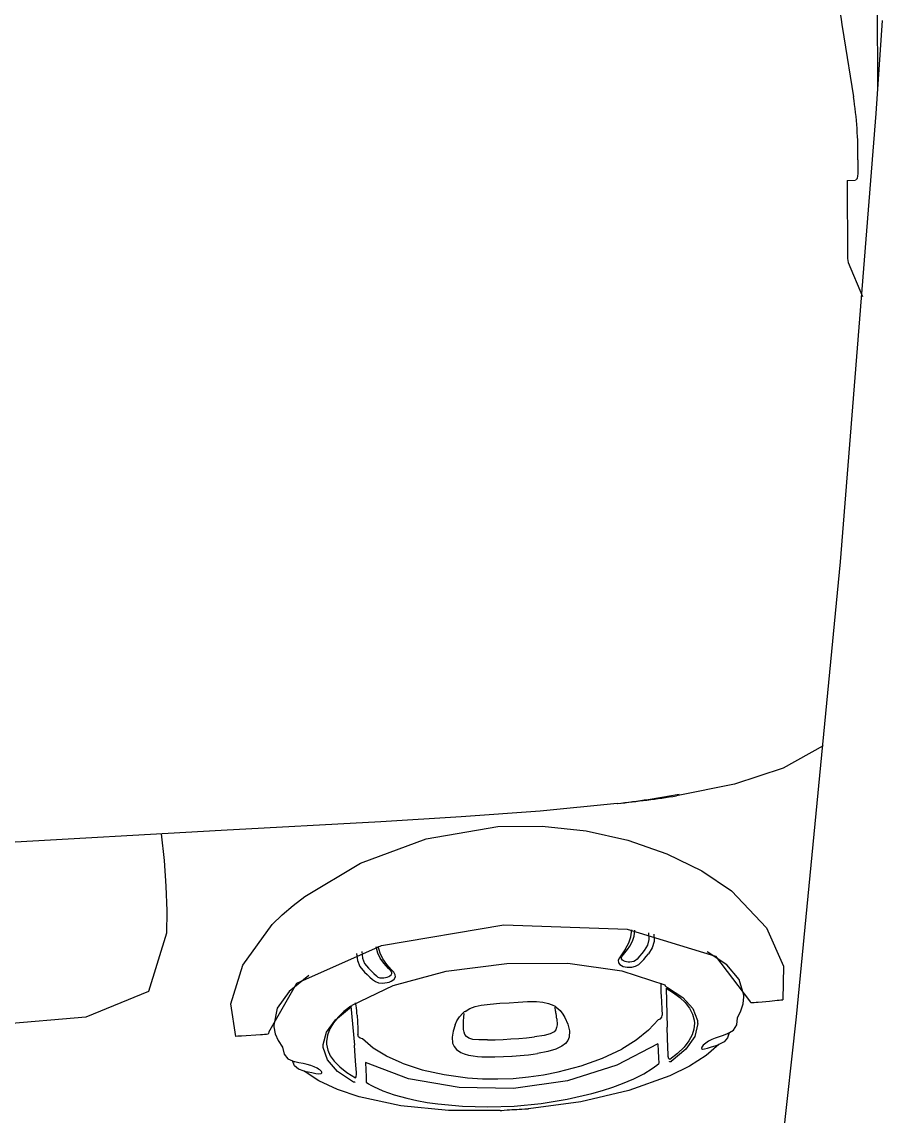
# Model space of a CAD drawing. Header units: millimetres. Extents: x 793 to 3159, y 750 to 2095.
# Drawn here: x 1317.9616 to 1318.1209, y 992.9063 to 993.1088 of the extents above; entities that cross this region are included whole.
import ezdxf

# ---------------------------------------------------------------- set-up
doc = ezdxf.new("R2010")
doc.units = ezdxf.units.MM
doc.linetypes.add('XR-CASETA$0$CONTINUA', pattern=[0])
doc.layers.add('XR-CASETA$0$A-AUTOS', color=8, linetype='Continuous')

# ---------------------------------------------------------------- blocks, each defined once
blk = doc.blocks.new('XR-CASETA$0$A$C75246685')
for p, q in [((-5.04942361257224, 0.81092079152765), (-5.034208472572232, 0.8109206415276446)), ((-5.046572052572287, 0.8118379615276865), (-5.029356782572335, 0.8105511515276759)), ((-5.029356782572335, 0.8105511515276759), (-4.94641702257229, 0.8035022815276704)), ((-5.043555392572329, 0.8047268715276629), (-5.032483312572253, 0.806446311527651)), ((-5.020798432572406, 0.80719921152766), (-5.018270362572252, 0.8071580115276616)), ((-5.018270362572252, 0.8071580115276616), (-5.017765292572335, 0.8071257815276737)), ((-5.017765292572335, 0.8071257815276737), (-5.017413122572293, 0.807067681527684)), ((-5.017413122572293, 0.807067681527684), (-5.017226352572265, 0.8069749115276466)), ((-5.017226042572361, 0.8069753315276386), (-5.017064302572293, 0.8067977215276584)), ((-5.017006932572372, 0.8051635015276872), (-5.017028592572274, 0.8067588415276816)), ((-5.001831152572435, 0.8053040715276722), (-4.995505462572396, 0.8079046715276659)), ((-5.043608802572293, 0.8047187415276937), (-5.043555392572329, 0.8047268715276629)), ((-5.017006622572239, 0.8051636915276674), (-5.002547392572409, 0.8051657115276782)), ((-5.002547702572314, 0.8051658315276597), (-5.001831452572446, 0.8053042615276524)), ((-4.94641702257229, 0.8035022815276704), (-4.862225132572461, 0.7948407415276791)), ((-4.91237436257245, 0.8001498415276557), (-4.908289892572497, 0.7927137815276808)), ((-4.862225132572461, 0.7948407415276791), (-4.776708772572533, 0.7848650415276949)), ((-4.908289892572497, 0.7927137815276808), (-4.905364472572387, 0.7837024715276755)), ((-4.878761992572549, 0.7894247815276856), (-4.871614782572464, 0.7925640515277053)), ((-4.871614782572464, 0.7925640515277053), (-4.865424592572367, 0.7923878115276751)), ((-4.865393772572474, 0.7920476215277006), (-4.865424592572367, 0.7923877015277015)), ((-4.865362952572354, 0.7917074615276932), (-4.865393772572474, 0.7920476215277006)), ((-4.865332432572472, 0.7913673015276858), (-4.865362952572354, 0.7917074615276932)), ((-4.865289702572566, 0.7908911215276646), (-4.865332432572472, 0.7913673015276858)), ((-4.865247592572471, 0.7904149715276674), (-4.865289702572566, 0.7908911215276646)), ((-4.865205472572484, 0.7899387815276953), (-4.865247592572471, 0.7904149715276674)), ((-4.865144442572387, 0.7892377515276792), (-4.865205472572484, 0.7899387815276953)), ((-4.885655002572434, 0.7830047615276783), (-4.878761992572549, 0.7894247815276856)), ((-4.865084322572442, 0.7885366515276644), (-4.865144442572387, 0.7892377515276792)), ((-4.865024512572403, 0.7878355815276735), (-4.865084322572442, 0.7885366515276644)), ((-4.864993682572389, 0.7874705915276934), (-4.865024512572403, 0.7878355815276735)), ((-4.873575532572544, 0.7799970315276994), (-4.865283602572503, 0.7862161315277092)), ((-4.865283602572503, 0.7862161315277092), (-4.865065402572441, 0.7863163415276802)), ((-4.865065402572441, 0.7863163415276802), (-4.864951572572521, 0.7864852215276699)), ((-4.864963172572402, 0.7871055615276817), (-4.864993682572389, 0.7874705915276934)), ((-4.86493265257252, 0.7867403415276897), (-4.864963172572402, 0.7871055615276817)), ((-4.864951572572521, 0.7864852215276699), (-4.86493265257252, 0.7867403415276897)), ((-4.869238982572483, 0.7843144215276823), (-4.871953522572425, 0.7820430015276827)), ((-4.866313872572504, 0.785182571527713), (-4.869238982572483, 0.7843144215276823)), ((-4.866279082572532, 0.7851840215276696), (-4.866313872572504, 0.785182571527713)), ((-4.866244602572464, 0.7851853215276777), (-4.866279082572532, 0.7851840215276696)), ((-4.866209812572492, 0.7851863915276738), (-4.866244602572464, 0.7851853215276777)), ((-4.866175022572518, 0.7851872715276897), (-4.866209812572492, 0.7851863915276738)), ((-4.866140532572558, 0.7851879515276609), (-4.866175022572518, 0.7851872715276897)), ((-4.866105742572358, 0.7851884115276846), (-4.866140532572558, 0.7851879515276609)), ((-4.866070952572384, 0.7851887215277032), (-4.866105742572358, 0.7851884115276846)), ((-4.866036162572413, 0.7851887915277019), (-4.866070952572384, 0.7851887215277032)), ((-4.864721162572437, 0.785046881527677), (-4.866036162572413, 0.7851887915277019)), ((-4.863420812572372, 0.7846313515276792), (-4.864721162572437, 0.785046881527677)), ((-4.862140292572462, 0.7839547015276765), (-4.863420812572372, 0.7846313515276792)), ((-4.860811552572499, 0.7838630715276907), (-4.862140292572462, 0.7839547015276765)), ((-4.859863682572381, 0.7832577515277137), (-4.860811552572499, 0.7838630715276907)), ((-4.905364472572387, 0.7837024715276755), (-4.903279212572329, 0.7729231715277081)), ((-4.889395232572383, 0.7775121315276863), (-4.885655002572434, 0.7830047615276783)), ((-4.871953522572425, 0.7820430015276827), (-4.874395542572415, 0.7784595515276749)), ((-4.859176732572563, 0.7820488815276861), (-4.859863682572381, 0.7832577515277137)), ((-4.85934610257243, 0.7824461015277109), (-4.858413792572378, 0.7821297915276944)), ((-4.859176732572563, 0.7820488815276861), (-4.858899322572483, 0.7813229015277159)), ((-4.858413792572378, 0.7821297915276944), (-4.857733862572445, 0.7815021515276896)), ((-4.878672882572459, 0.7636621515277114), (-4.873575532572544, 0.7799970315276994)), ((-4.858899322572483, 0.7813229015277159), (-4.858629552572551, 0.7805904015276895)), ((-4.858629552572551, 0.7805904015276895), (-4.858368322572574, 0.7798523715277099)), ((-4.858368322572574, 0.7798523715277099), (-4.858124792572539, 0.7792144415276709)), ((-4.857733862572445, 0.7815021515276896), (-4.857245882572557, 0.7805207115277142)), ((-4.857005102572543, 0.7798227715277051), (-4.857245882572557, 0.7805208215276878)), ((-4.857245882572557, 0.7805207115277142), (-4.855184422572506, 0.7781200415276714)), ((-4.85677377257241, 0.7791211315277167), (-4.857005102572543, 0.7798227715277051)), ((-4.858124792572539, 0.7792144415276709), (-4.857824802572508, 0.7786182815276846)), ((-4.857824802572508, 0.7786182815276846), (-4.857495212572416, 0.7781027215276879)), ((-4.857495212572416, 0.7781027215276879), (-4.857286772572365, 0.7778365315276972)), ((-4.857286772572365, 0.7778365315276972), (-4.857089942572542, 0.7776195215276687)), ((-4.856550992572579, 0.778416031527712), (-4.85677377257241, 0.7791211315277167)), ((-4.856403292572508, 0.7778561815277101), (-4.856550992572579, 0.778416031527712)), ((-4.856384982572421, 0.7774736415276778), (-4.856403292572508, 0.7778561815277101)), ((-4.855184422572506, 0.7781200415276714), (-4.853247472572433, 0.7750580615276875)), ((-4.892589512572499, 0.7710692615276856), (-4.889395232572383, 0.7775121315276863)), ((-4.865943392572376, 0.7738889715276684), (-4.863880102572351, 0.7757262415276786)), ((-4.863944792572396, 0.7751199715276869), (-4.862847382572566, 0.7756757015277174)), ((-4.863880102572351, 0.7757262415276786), (-4.861697782572377, 0.7765542615277071)), ((-4.862847382572566, 0.7756757015277174), (-4.861731352572519, 0.7759669115277177)), ((-4.861731352572519, 0.7759671015276979), (-4.861190892572381, 0.7760114315276782)), ((-4.861697782572377, 0.7765544515276872), (-4.861681302572492, 0.7765565515277048)), ((-4.861681302572492, 0.7765565515277048), (-4.861665132572512, 0.776558691527697)), ((-4.861665132572512, 0.776558691527697), (-4.861648652572399, 0.7765607915277144)), ((-4.861648652572399, 0.7765607915277144), (-4.861632172572511, 0.7765629215276988)), ((-4.861632172572511, 0.7765629215276988), (-4.861616002572532, 0.7765649815276845)), ((-4.861616002572532, 0.7765649815276845), (-4.861599522572419, 0.776567081527702)), ((-4.861599522572419, 0.776567081527702), (-4.861583042572533, 0.7765691815277194)), ((-4.861583042572533, 0.7765691815277194), (-4.861566862572432, 0.7765712415277051)), ((-4.861563202572484, 0.7765740215276935), (-4.861527802572368, 0.7765779915277164)), ((-4.861527802572368, 0.7765779915277164), (-4.86149240257248, 0.7765816515277209)), ((-4.86149240257248, 0.7765816515277209), (-4.861457002572365, 0.7765850115277148)), ((-4.861457002572365, 0.7765850115277148), (-4.861421302572466, 0.7765881415276965)), ((-4.861421302572466, 0.7765881415276965), (-4.861385892572457, 0.7765909615277167)), ((-4.861385892572457, 0.7765909615277167), (-4.861350492572568, 0.7765935515276681)), ((-4.861350492572568, 0.7765935515276681), (-4.861314792572443, 0.7765958415276657)), ((-4.861314792572443, 0.7765958415276657), (-4.861279392572555, 0.7765978315277096)), ((-4.861279392572555, 0.7765978315277096), (-4.861262912572442, 0.7765985915276872)), ((-4.861262912572442, 0.7765985915276872), (-4.861246432572557, 0.7765993115276899)), ((-4.861246432572557, 0.7765993115276899), (-4.861229952572444, 0.776600001527669)), ((-4.861229952572444, 0.776600001527669), (-4.861213472572558, 0.7766006915277047)), ((-4.861213472572558, 0.7766006915277047), (-4.861196992572445, 0.776601301527677)), ((-4.861196992572445, 0.776601301527677), (-4.861180512572559, 0.7766019115277061)), ((-4.861190892572381, 0.7760111315276675), (-4.860107212572415, 0.7759092015276963)), ((-4.861180512572559, 0.7766019115277061), (-4.861164032572447, 0.7766024415276718)), ((-4.861164032572447, 0.7766024415276718), (-4.861147252572549, 0.7766029815277024)), ((-4.861147252572549, 0.7766029815277024), (-4.858754062572528, 0.7760787615277139)), ((-4.860107212572415, 0.7759092015276963), (-4.85901926257236, 0.7755619815277158)), ((-4.858754062572528, 0.7760787615277139), (-4.856384982572421, 0.7744150615277193)), ((-4.857089942572542, 0.7776195215276687), (-4.856908052572521, 0.7774549115277125)), ((-4.856908052572521, 0.7774549115277125), (-4.856744782572491, 0.7773459615276864)), ((-4.856744782572491, 0.7773459615276864), (-4.856603182572483, 0.7772948915277027)), ((-4.856603182572483, 0.7772948915277027), (-4.856486302572534, 0.7773035515276945)), ((-4.856485992572402, 0.7773035515276945), (-4.856384982572421, 0.7774736415276778)), ((-4.867797642572554, 0.7710748315276704), (-4.865943392572376, 0.7738889715276684)), ((-4.865953162572509, 0.7733440815277107), (-4.865013522572439, 0.7743058015276745)), ((-4.865013522572439, 0.7743058015276745), (-4.863944792572396, 0.7751199715276869)), ((-4.85901926257236, 0.7755619815277158), (-4.85793375257242, 0.7749740615276722)), ((-4.85793375257242, 0.7749740615276722), (-4.856754852572407, 0.774057201527711)), ((-4.856754852572407, 0.774057201527711), (-4.855597632572539, 0.7728620215276863)), ((-4.856384982572421, 0.7744150615277193), (-4.854111112572468, 0.7716582115276936)), ((-4.853247472572433, 0.7750580615276875), (-4.851460052572406, 0.7713929015277188)), ((-4.867702422572506, 0.7708100515277181), (-4.86685190257242, 0.772177321527721)), ((-4.86685190257242, 0.772177321527721), (-4.865953162572509, 0.7733440815277107)), ((-4.855597632572539, 0.7728620215276863), (-4.8544724425725, 0.7713946615276939)), ((-4.854106842572377, 0.7716606515276965), (-4.854101042572551, 0.7716508115276782)), ((-4.854101042572551, 0.7716508115276782), (-4.854095252572391, 0.7716409715277166)), ((-4.854095252572391, 0.7716409715277166), (-4.854089452572566, 0.7716311315276984)), ((-4.854089452572566, 0.7716311315276984), (-4.854083652572512, 0.7716212915276799)), ((-4.854083652572512, 0.7716212915276799), (-4.854077852572459, 0.7716114115276868)), ((-4.854077852572459, 0.7716114115276868), (-4.854072052572405, 0.7716015315276934)), ((-4.854072052572405, 0.7716015315276934), (-4.854065952572569, 0.7715916515277002)), ((-4.854065952572569, 0.7715916515277002), (-4.854060152572514, 0.7715817315276752)), ((-4.854060152572514, 0.7715817315276752), (-4.854046722572433, 0.7715531215277168)), ((-4.895128572572388, 0.763868331527732), (-4.892589512572499, 0.7710692615276856)), ((-4.870987952572363, 0.7626360315277055), (-4.868294462572407, 0.77054066152769)), ((-4.868644202572455, 0.7698131215276759), (-4.868023162572511, 0.7698131215276759)), ((-4.868294462572407, 0.77054066152769), (-4.868155302572517, 0.7706290815276873)), ((-4.868155302572517, 0.7706290815276873), (-4.868028962572566, 0.7707380715276884)), ((-4.868028962572566, 0.7707380715276884), (-4.867923982572506, 0.7708578515277225)), ((-4.868023162572511, 0.7698131215276759), (-4.867316992572455, 0.7698126615277091)), ((-4.867923982572506, 0.7708578515277225), (-4.867913302572447, 0.7708724215276846)), ((-4.867913302572447, 0.7708724215276846), (-4.86790323257253, 0.770886651527718)), ((-4.86790323257253, 0.770886651527718), (-4.867893772572528, 0.770900581527684)), ((-4.867893772572528, 0.770900581527684), (-4.867884612572539, 0.7709141615277133)), ((-4.867884612572539, 0.7709141615277133), (-4.867876072572357, 0.7709274315277242)), ((-4.867876072572357, 0.7709274315277242), (-4.867868132572425, 0.7709404015277244)), ((-4.867868132572425, 0.7709404015277244), (-4.867860502572398, 0.7709530715277141)), ((-4.867860502572398, 0.7709530715277141), (-4.867853492572407, 0.770965461527709)), ((-4.867853492572407, 0.770965461527709), (-4.867846162572391, 0.7709795415276802)), ((-4.867846162572391, 0.7709795415276802), (-4.867838842572496, 0.7709936215277083)), ((-4.867838842572496, 0.7709936215277083), (-4.867831512572478, 0.7710076915276716)), ((-4.867831512572478, 0.7710076915276716), (-4.867823882572452, 0.7710217315277248)), ((-4.867823882572452, 0.7710217315277248), (-4.867816562572557, 0.7710357315276894)), ((-4.867816562572557, 0.7710357315276894), (-4.86780923257254, 0.771049771527686)), ((-4.86780923257254, 0.771049771527686), (-4.867801912572418, 0.7710637715277074)), ((-4.867801912572418, 0.7710637715277074), (-4.867794592572522, 0.771077771527672)), ((-4.867702122572496, 0.7708111615276892), (-4.860488682572508, 0.7709246815277027)), ((-4.867316992572455, 0.7698126615277091), (-4.866769502572537, 0.7698272715277028)), ((-4.866769502572537, 0.7698272715277028), (-4.866359342572536, 0.7698469915277144)), ((-4.866359342572536, 0.7698469915277144), (-4.865098052572534, 0.7699168815276778)), ((-4.865098052572534, 0.7699168815276778), (-4.863891082572422, 0.7699821115276962)), ((-4.863891082572422, 0.7699821115276962), (-4.862738132572417, 0.7700426115277141)), ((-4.862327972572416, 0.7699717015276804), (-4.862738132572417, 0.7700426115277141)), ((-4.862060942572384, 0.7697472815276853), (-4.862327972572416, 0.7699717015276804)), ((-4.861886992572521, 0.7693260615277211), (-4.862060942572384, 0.7697472815276853)), ((-4.858462922572357, 0.7710092615277233), (-4.860488982572519, 0.7709239615276999)), ((-4.856755772572455, 0.7710670115277197), (-4.858462922572357, 0.7710092615277233)), ((-4.855382172572376, 0.7710951615277111), (-4.856755772572455, 0.7710670115277197)), ((-4.855073032572476, 0.7711245815276869), (-4.855382172572376, 0.7710951615277111)), ((-4.854621372572524, 0.7712199415276757), (-4.855073032572476, 0.7711245815276869)), ((-4.8544724425725, 0.7713946615276939), (-4.854621372572524, 0.7712199415276757)), ((-4.854086092572401, 0.7713579215277094), (-4.854115392572452, 0.7713245415277186)), ((-4.854063512572452, 0.7713916015277107), (-4.854086092572401, 0.7713579215277094)), ((-4.854047642572482, 0.77142529152772), (-4.854063512572452, 0.7713916015277107)), ((-4.854038482572491, 0.7714585915277042), (-4.854047642572482, 0.77142529152772)), ((-4.854046722572433, 0.7715531215277168), (-4.854038182572481, 0.7715228715277079)), ((-4.854035432572459, 0.7714912415276843), (-4.854038482572491, 0.7714585915277042)), ((-4.854038182572481, 0.7715228715277079), (-4.854035432572459, 0.7714912415276843)), ((-4.851460052572406, 0.7713929015277188), (-4.848783972572505, 0.7637810215277057)), ((-4.877976472572414, 0.7675929715277049), (-4.876723112572449, 0.767643511527723)), ((-4.877728972572526, 0.7686015015276837), (-4.876368502572519, 0.7686160315277278)), ((-4.876723112572449, 0.767643511527723), (-4.875673922572445, 0.7673719015276959)), ((-4.876368502572519, 0.7686160315277278), (-4.875200902572373, 0.7682859415276937)), ((-4.875200902572373, 0.7682859415276937), (-4.874096772572443, 0.7675737415276842)), ((-4.873563632572427, 0.7671309715276778), (-4.874096772572443, 0.7675740515277027)), ((-4.861885772572463, 0.7693256415276722), (-4.859917392572356, 0.7675206415276818)), ((-4.857433562572509, 0.7691781615277195), (-4.856072172572453, 0.7692464115276892)), ((-4.857433562572509, 0.7691781615277195), (-4.853486422572472, 0.7616186915277297)), ((-4.856072172572453, 0.7692464115276892), (-4.854849032572361, 0.7693165615276883)), ((-4.854849032572361, 0.7693165615276883), (-4.853771762572363, 0.7693884315276877)), ((-4.853462012572549, 0.7689946415277121), (-4.853773282572433, 0.7693880115276955)), ((-4.853153782572576, 0.768578911527726), (-4.853462012572549, 0.7689946415277121)), ((-4.85284891257254, 0.7681411015276752), (-4.853153782572576, 0.768578911527726)), ((-4.85189859257241, 0.7665649415277187), (-4.85284891257254, 0.7681410615277003)), ((-4.875673922572445, 0.7673719015276959), (-4.87469095257245, 0.7667543415277294)), ((-4.87469095257245, 0.7667543415277294), (-4.874159032572492, 0.7663238915277191)), ((-4.874159032572492, 0.7663238915277191), (-4.873634122572525, 0.7658907315277191)), ((-4.873634122572525, 0.7658907315277191), (-4.873115942572553, 0.7654549015277042)), ((-4.873037812572534, 0.7666842315277052), (-4.873563632572427, 0.7671309715276778)), ((-4.872519322572429, 0.7662340215277084), (-4.873037812572534, 0.7666842315277052)), ((-4.872099702572426, 0.7657768715277199), (-4.872519322572429, 0.7662340215277084)), ((-4.871792082572369, 0.765169641527706), (-4.872099702572426, 0.7657768715277199)), ((-4.859917392572356, 0.7675206415276818), (-4.85810373257243, 0.7652257215276848)), ((-4.85097086257258, 0.7646989515277199), (-4.85189859257241, 0.7665649415277187)), ((-4.896897372572425, 0.7561471615277072), (-4.895128572572388, 0.763868331527732)), ((-4.879576202572366, 0.7408177615277225), (-4.878672882572459, 0.7636621515277114)), ((-4.877245572572406, 0.7643156115276782), (-4.878537992572432, 0.7644941015277312)), ((-4.877341092572464, 0.7649451915276871), (-4.878440032572484, 0.7650647815276841)), ((-4.876411832572444, 0.7646546215276829), (-4.877341092572464, 0.7649451915276871)), ((-4.876109412572418, 0.7639377615277283), (-4.877245572572406, 0.7643156115276782)), ((-4.875530492572465, 0.7641491715276914), (-4.876411832572444, 0.7646546215276829)), ((-4.875003752572523, 0.7633211515277197), (-4.876109412572418, 0.7639377615277283)), ((-4.87491251257245, 0.7636776415277211), (-4.875530492572465, 0.7641491715276914)), ((-4.874311312572559, 0.7631833315276993), (-4.87491251257245, 0.7636776415277211)), ((-4.873115942572553, 0.7654549015277042), (-4.872860502572506, 0.7651828015276863)), ((-4.872860502572506, 0.7651828015276863), (-4.872685032572347, 0.7648484815277073)), ((-4.872630402572552, 0.7634950715277286), (-4.872707612572526, 0.7632186515276942)), ((-4.872685032572347, 0.7648484815277073), (-4.872595612572353, 0.7644690015277149)), ((-4.872584632572512, 0.7637973015277169), (-4.872630402572552, 0.7634950715277286)), ((-4.872595612572353, 0.7644690015277149), (-4.872572722572499, 0.7641224715277133)), ((-4.872572722572499, 0.7641224715277133), (-4.872584632572512, 0.7637973015277169)), ((-4.871640722572351, 0.7645015415277215), (-4.871792082572369, 0.765169641527706)), ((-4.87168893257251, 0.7632324215277038), (-4.871630652572433, 0.7636210715276947)), ((-4.871613862572417, 0.7640436215276907), (-4.871640722572351, 0.7645015415277215)), ((-4.871630652572433, 0.7636210715276947), (-4.871613862572417, 0.7640436215276907)), ((-4.85810373257243, 0.7652257215276848), (-4.856468902572373, 0.7625080115277286)), ((-4.850085542572401, 0.762593311527695), (-4.85097086257258, 0.7646989515277199)), ((-4.848783972572505, 0.7637810215277057), (-4.846767672572581, 0.7549182215277312)), ((-4.901935212572539, 0.7619096015277194), (-4.900594882572363, 0.7477048115277114)), ((-4.875003752572523, 0.7633211515277197), (-4.874452302572422, 0.7629518515277312)), ((-4.874452302572422, 0.7629518515277312), (-4.873907872572431, 0.7625809515277241)), ((-4.873694242572468, 0.7627104615276892), (-4.874311312572559, 0.7631833315276993)), ((-4.873907872572431, 0.7625809515277241), (-4.87337045257243, 0.7622087915276837)), ((-4.873409822572398, 0.7625730515277099), (-4.873694242572468, 0.7627104615276892)), ((-4.873161102572453, 0.7625849615277219), (-4.873409822572398, 0.7625730515277099)), ((-4.87337045257243, 0.7622087915276837), (-4.87290475257248, 0.7619706715276778)), ((-4.872956332572471, 0.7627434615277195), (-4.873161102572453, 0.7625849615277219)), ((-4.872816252572534, 0.7629678415276829), (-4.872956332572471, 0.7627434615277195)), ((-4.87290475257248, 0.7619706715276778), (-4.872465002572539, 0.7619866215277113)), ((-4.872707612572526, 0.7632186515276942), (-4.872816252572534, 0.7629678415276829)), ((-4.872465002572539, 0.7619866215277113), (-4.872114042572433, 0.7622588015276791)), ((-4.872411592572347, 0.7526111215277353), (-4.870987952572363, 0.7626360315277055)), ((-4.872114042572433, 0.7622588015276791), (-4.871928192572454, 0.7625505915276847)), ((-4.871928192572454, 0.7625505915276847), (-4.871787512572495, 0.7628757515277301)), ((-4.871787512572495, 0.7628757515277301), (-4.87168893257251, 0.7632324215277038)), ((-4.854816382572494, 0.7589312015277017), (-4.856469822572421, 0.7625078215276915)), ((-4.853486422572472, 0.7616186915277297), (-4.850689182572409, 0.7524459915277077)), ((-4.849434602572387, 0.7608083015277032), (-4.850085542572401, 0.762593311527695)), ((-4.848827302572432, 0.7589221615276927), (-4.849434602572387, 0.7608083015277032)), ((-4.853422642572581, 0.7549781415276869), (-4.854816382572494, 0.7589312015277017)), ((-4.848269442572586, 0.7569509115276958), (-4.848827302572432, 0.7589221615276927)), ((-4.89781686257254, 0.7480591215277457), (-4.896897372572425, 0.7561471615277072)), ((-4.847238252572537, 0.7523785415276905), (-4.848269442572586, 0.7569509115276958)), ((-4.852323392572429, 0.7507439415277021), (-4.853422642572581, 0.7549781415276869)), ((-4.846767672572581, 0.7549182215277312), (-4.845524382572534, 0.7451671615277462)), ((-4.872457982572427, 0.7413292315277147), (-4.872411592572347, 0.7526111215277353)), ((-4.863686922572355, 0.7511409815276977), (-4.863028352572541, 0.7516547015277127)), ((-4.863028352572541, 0.7516547015277127), (-4.862353002572376, 0.7520479215276908)), ((-4.862353002572376, 0.7520479615277225), (-4.861162202572472, 0.7525727515277083)), ((-4.861162202572472, 0.7525727515277083), (-4.859937842572549, 0.7528741915276953)), ((-4.859937842572549, 0.7528741915276953), (-4.858763822572541, 0.7528157815276871)), ((-4.858763822572541, 0.7528157815276871), (-4.858149512572367, 0.7525650015276995)), ((-4.858149512572367, 0.7525650015276995), (-4.857577002572384, 0.7521162115276923)), ((-4.857577002572384, 0.7521162115276923), (-4.857052402572548, 0.75143242152771)), ((-4.857052402572548, 0.75143242152771), (-4.85653390257255, 0.7503490515277065)), ((-4.850689182572409, 0.7524459915277077), (-4.849290862572502, 0.7424568615276997)), ((-4.846499112572587, 0.7475640515277462), (-4.847238252572537, 0.7523785415276905)), ((-4.865005282572496, 0.7490121515276942), (-4.864592992572511, 0.7499849315277345)), ((-4.864498992572521, 0.7501481715277408), (-4.864593292572522, 0.7499864615276977)), ((-4.864401032572573, 0.7503020915277432), (-4.864498992572521, 0.7501481715277408)), ((-4.864300022572365, 0.7504482315277129), (-4.864401032572573, 0.7503020915277432)), ((-4.864299412572449, 0.7504468215277313), (-4.863686922572355, 0.7511409815276977)), ((-4.864034522572523, 0.7502349515277446), (-4.864227692572398, 0.7501967315277227)), ((-4.863841342572528, 0.7502726415277438), (-4.864034522572523, 0.7502349515277446)), ((-4.863647862572519, 0.7503094515277269), (-4.863841342572528, 0.7502726415277438)), ((-4.863447362572401, 0.750346531527697), (-4.863647862572519, 0.7503094515277269)), ((-4.863246552572376, 0.750382041527729), (-4.863447362572401, 0.750346531527697)), ((-4.863045752572474, 0.7504156515277316), (-4.863246552572376, 0.750382041527729)), ((-4.862746982572502, 0.7504616615277371), (-4.863045752572474, 0.7504156515277316)), ((-4.862448522572435, 0.7505016715277009), (-4.862746982572502, 0.7504616615277371)), ((-4.862150362572378, 0.7505345915277247), (-4.862448522572435, 0.7505016715277009)), ((-4.862150362572378, 0.7505345615277009), (-4.861795142572532, 0.7505625215277121)), ((-4.861795142572532, 0.7505625215277121), (-4.861423432572451, 0.7505754515277375)), ((-4.861423432572451, 0.7505754515277375), (-4.861048072572543, 0.7505650715276886)), ((-4.861048072572543, 0.7505650715276886), (-4.860569852572438, 0.7504949215276895)), ((-4.860569852572438, 0.7504949215276895), (-4.860129492572355, 0.7503251715276918)), ((-4.860129492572355, 0.7503251715276918), (-4.859743442572494, 0.7500058015276921)), ((-4.859743442572494, 0.7500058015276921), (-4.859354342572373, 0.7493129015277021)), ((-4.859354342572373, 0.7493129015277021), (-4.859055882572534, 0.7481557515277188)), ((-4.85653390257255, 0.7503490515277065), (-4.856090182572528, 0.7488650215277346)), ((-4.851800932572472, 0.7479986615277028), (-4.852323392572429, 0.7507439415277021)), ((-4.900594882572363, 0.7477048115277114), (-4.899605502572398, 0.7330764815277178)), ((-4.897794892572505, 0.7397971715277265), (-4.89781686257254, 0.7480591215277457)), ((-4.865359282572512, 0.7467853215277103), (-4.865247892572484, 0.747945441527719)), ((-4.865247892572484, 0.747945441527719), (-4.865005282572496, 0.7490121515276942)), ((-4.859055882572534, 0.7481557515277188), (-4.858813872572568, 0.7463643715277329)), ((-4.856090182572528, 0.7488650215277346), (-4.855730072572555, 0.7469128815277202)), ((-4.851414892572506, 0.745204091527711), (-4.851800932572472, 0.7479986615277028)), ((-4.84605722257254, 0.7425601215277027), (-4.846499112572587, 0.7475640515277462)), ((-4.865365392572471, 0.7451327515277342), (-4.865359282572512, 0.7467853215277103)), ((-4.858672882572476, 0.7449210815277354), (-4.858813872572568, 0.7463644415277316)), ((-4.855622042572463, 0.7460949015276981), (-4.855730072572555, 0.7469128815277202)), ((-4.85552896257252, 0.745273821527718), (-4.855622042572463, 0.7460949015276981)), ((-4.855449012572421, 0.7444506915277032), (-4.85552896257252, 0.745273821527718)), ((-4.865280852572481, 0.7434086615276954), (-4.865365392572471, 0.7451327515277342)), ((-4.865174962572496, 0.7417192915277441), (-4.865280852572481, 0.7434086615276954)), ((-4.858565462572528, 0.7434721415277467), (-4.858672882572476, 0.7449210815277354)), ((-4.858470252572373, 0.7420220215277312), (-4.858565462572528, 0.7434721415277467)), ((-4.855386752572372, 0.7437007515277116), (-4.855449012572421, 0.7444506915277032)), ((-4.855332732572492, 0.7429501415277003), (-4.855386752572372, 0.7437007515277116)), ((-4.851173492572456, 0.7423834315277134), (-4.851414892572506, 0.745204091527711)), ((-4.845524382572534, 0.7451671215277145), (-4.845512482572416, 0.7451513315276941)), ((-4.845512482572416, 0.7451513315276941), (-4.8455024125725, 0.7451352015277452)), ((-4.8455024125725, 0.7451352015277452), (-4.845493872572546, 0.7451186415277391)), ((-4.845493872572546, 0.7451186415277391), (-4.845487462572577, 0.7451017415277477)), ((-4.845487462572577, 0.7451017415277477), (-4.845482882572582, 0.745084461527739)), ((-4.845482882572582, 0.745084461527739), (-4.84547983257255, 0.7450668015277131)), ((-4.84547983257255, 0.7450668015277131), (-4.845478302572587, 0.7450487915276938)), ((-4.845478302572587, 0.7450487915276938), (-4.845478612572492, 0.7450304415277458)), ((-4.845478612572492, 0.7450304415277458), (-4.845476472572387, 0.7448962815277298)), ((-4.845476472572387, 0.7448962815277298), (-4.845458772572441, 0.7445077215276968)), ((-4.845458772572441, 0.7445077215276968), (-4.845428252572559, 0.7439425715276969)), ((-4.845428252572559, 0.743942491527747), (-4.845402312572446, 0.7434833915277466)), ((-4.845402312572446, 0.7434833915277466), (-4.845375762572416, 0.7430218515277432)), ((-4.871096592572371, 0.7301113915277427), (-4.872457982572427, 0.7413292315277147)), ((-4.865080352572363, 0.7399871815277095), (-4.865174962572496, 0.7417181415277412)), ((-4.858395482572519, 0.7405700715277419), (-4.858469942572468, 0.7420214115277021)), ((-4.855285742572391, 0.742199021527739), (-4.855332732572492, 0.7429501415277003)), ((-4.855207922572503, 0.7406183615277371), (-4.855285742572391, 0.7421960915277453)), ((-4.851083772572451, 0.739550171527725), (-4.851173192572446, 0.7423784315277259)), ((-4.849290862572502, 0.7424568615276997), (-4.849514252572474, 0.7323865515277533)), ((-4.845911962572586, 0.7376805115277137), (-4.84605722257254, 0.7425560415277062)), ((-4.845375762572416, 0.7430218515277432), (-4.845348912572376, 0.7425597015277106)), ((-4.845348912572376, 0.7425594415277317), (-4.845322362572574, 0.7421062915277333)), ((-4.845322362572574, 0.7421062915277333), (-4.845295812572544, 0.7416609215277106)), ((-4.845295812572544, 0.7416609215277106), (-4.84527017257244, 0.7412321915277005)), ((-4.84527017257244, 0.7412321915277005), (-4.845233862572398, 0.7406569315277522)), ((-4.895596402572323, 0.7265674215277329), (-4.897794892572505, 0.7397971715277265)), ((-4.875927832572528, 0.7181716915277719), (-4.879576202572366, 0.7408177615277225)), ((-4.864958282572501, 0.7382247615277322), (-4.865080352572363, 0.7399871815277095)), ((-4.858332922572457, 0.7391190415277435), (-4.858395482572519, 0.7405700715277419)), ((-4.855167332572476, 0.7390398815277024), (-4.855207922572503, 0.7406183615277371)), ((-4.851141142572373, 0.7367333215277371), (-4.851083772572451, 0.739550171527725)), ((-4.845220122572413, 0.7399553315277388), (-4.845306182572472, 0.7303924215277391)), ((-4.845233862572398, 0.7406569315277522), (-4.845205472572502, 0.7402580715277339)), ((-4.845210052572497, 0.7399750915277253), (-4.845219822572403, 0.7399553315277388)), ((-4.845202122572459, 0.7399950415277488), (-4.845210052572497, 0.7399750915277253)), ((-4.845205472572502, 0.7402580715277339), (-4.845191442572398, 0.7401179915277396)), ((-4.8451960125725, 0.7400151515277287), (-4.845202122572459, 0.7399950415277488)), ((-4.84519174257241, 0.740035401527706), (-4.8451960125725, 0.7400151515277287)), ((-4.84518900257251, 0.7400558515277283), (-4.84519174257241, 0.740035401527706)), ((-4.845191442572398, 0.7401179915277396), (-4.84518900257251, 0.7400971215277253)), ((-4.84518900257251, 0.7400971215277253), (-4.845188082572462, 0.7400764115277241)), ((-4.845188082572462, 0.7400764115277241), (-4.84518900257251, 0.7400558515277283)), ((-4.864747412572455, 0.7365501815277469), (-4.864958282572501, 0.7382247615277322)), ((-4.858304842572465, 0.7376701815277045), (-4.858332922572457, 0.7391190415277435)), ((-4.858304842572465, 0.7376701815277045), (-4.858323762572467, 0.7360901715277067)), ((-4.855210972572535, 0.7366211315277554), (-4.855176792572479, 0.7374640315277077)), ((-4.855176792572479, 0.7374640315277077), (-4.855167332572476, 0.7390398815277024)), ((-4.846066382572531, 0.7329564715277286), (-4.845911962572586, 0.7376805115277137)), ((-4.864501132572398, 0.7354496415277083), (-4.864747412572455, 0.7365501815277469)), ((-4.864140412572509, 0.7344491215277174), (-4.864501132572398, 0.7354496415277083)), ((-4.858323762572467, 0.7360901715277067), (-4.858435152572496, 0.7349851615277033)), ((-4.855376982572465, 0.7349797515277317), (-4.855275672572474, 0.7357893015277172)), ((-4.855275672572474, 0.7357893015277172), (-4.855210972572535, 0.7366211315277554)), ((-4.851339812572519, 0.7339519115277257), (-4.851141142572373, 0.7367333215277371)), ((-4.863630462572358, 0.7335521315277163), (-4.864140412572509, 0.7344491215277174)), ((-4.863630772572491, 0.7335521315277163), (-4.863517852572499, 0.7334005815277181)), ((-4.863517852572499, 0.7334005815277181), (-4.863402502572511, 0.7332570715277315)), ((-4.863402502572511, 0.7332570715277315), (-4.863285002572523, 0.7331215715277324)), ((-4.862594392572532, 0.7324911515277392), (-4.863285002572523, 0.7331215715277324)), ((-4.862537632572526, 0.7333064715277544), (-4.863243502572573, 0.7333763515277099)), ((-4.861833892572462, 0.7332531015277084), (-4.862537632572526, 0.7333064715277544)), ((-4.861136872572501, 0.733228951527707), (-4.861833892572462, 0.7332531015277084)), ((-4.860701082572518, 0.7332359715277051), (-4.861136872572501, 0.733228951527707)), ((-4.860247892572374, 0.7332692715277461), (-4.860701082572518, 0.7332359715277051)), ((-4.85980234257238, 0.7333437015277298), (-4.860247892572374, 0.7332692715277461)), ((-4.859348242572536, 0.7335015115277486), (-4.85980234257238, 0.7333437015277298)), ((-4.858957312572442, 0.7337822015277596), (-4.859348242572536, 0.7335015115277486)), ((-4.858650602572538, 0.7342437015277313), (-4.858957312572442, 0.7337822015277596)), ((-4.858435152572496, 0.7349851615277033), (-4.858650602572538, 0.7342437015277313)), ((-4.856035252572496, 0.7326976415277217), (-4.855758452572559, 0.7333619315277531)), ((-4.855758452572559, 0.7333619315277531), (-4.855539342572569, 0.7341313615277443)), ((-4.855539342572569, 0.7341313615277443), (-4.855376982572465, 0.7349797515277317)), ((-4.851937962572378, 0.7296329515277478), (-4.851339812572519, 0.7339519115277257)), ((-4.899605502572398, 0.7330764815277178), (-4.898820892572416, 0.7181867615277328)), ((-4.861879672572398, 0.7320444515277416), (-4.862594392572532, 0.7324911515277392)), ((-4.861162202572472, 0.7317190615277412), (-4.861879672572398, 0.7320444515277416)), ((-4.861161902572462, 0.7317190615277412), (-4.860000402572381, 0.7313281315277607)), ((-4.860000402572381, 0.7313281315277607), (-4.858840732572502, 0.7311319415277069)), ((-4.858840732572502, 0.7311319415277069), (-4.857748202572452, 0.7312225415277283)), ((-4.857748202572452, 0.7312225415277283), (-4.857131442572494, 0.7314704915277446)), ((-4.857131442572494, 0.7314704915277446), (-4.856549162572378, 0.7319401215277423)), ((-4.856549162572378, 0.7319401215277423), (-4.856035252572496, 0.7326976415277217)), ((-4.849514252572474, 0.7323865515277533), (-4.851223852572388, 0.7229895415277668)), ((-4.846522312572574, 0.728430061527746), (-4.846066382572531, 0.7329564715277286)), ((-4.868511752572545, 0.7202682115277242), (-4.871096592572371, 0.7301113915277427)), ((-4.852861422572573, 0.7255642015277602), (-4.851937962572378, 0.7296329515277478)), ((-4.845306182572472, 0.7303924215277391), (-4.846220182572436, 0.7215897815277402)), ((-4.846829012572584, 0.7264428715277234), (-4.846522312572574, 0.728430061527746)), ((-4.891154882572549, 0.7143727915277225), (-4.895596402572323, 0.7265674215277329)), ((-4.854087922572375, 0.7218438715277387), (-4.852861422572573, 0.7255642015277602)), ((-4.847193392572421, 0.7245298815277295), (-4.846829012572584, 0.7264428715277234)), ((-4.851223852572388, 0.7229895415277668), (-4.854265232572402, 0.71508167152777)), ((-4.847611792572592, 0.7227062215277158), (-4.847193392572421, 0.7245298815277295)), ((-4.854086702572544, 0.7218437615277651), (-4.855394682572409, 0.7189791115277729)), ((-4.848273102572534, 0.7203582415277481), (-4.847611792572592, 0.7227062215277158)), ((-4.846220182572436, 0.7215897815277402), (-4.847898962572458, 0.7138884815277322)), ((-4.872414642572379, 0.7191155315277628), (-4.873430572572373, 0.7183847515277364)), ((-4.872157992572396, 0.7189841115277602), (-4.872649932572472, 0.7185543815277528)), ((-4.871912632572388, 0.7195406015277684), (-4.872414642572379, 0.7191155315277628)), ((-4.871673072572434, 0.7194151715277429), (-4.872157992572396, 0.7189841115277602)), ((-4.87141794257252, 0.7199658615277543), (-4.871912632572388, 0.7195406015277684)), ((-4.871195772572377, 0.7198473415277534), (-4.871673072572434, 0.7194151715277429)), ((-4.870929052572478, 0.7203912815277534), (-4.87141794257252, 0.7199658615277543)), ((-4.870933012572436, 0.7200133215277164), (-4.871195472572367, 0.7198473415277534)), ((-4.870685822572455, 0.7200317815277515), (-4.870933012572436, 0.7200133215277164)), ((-4.870482572572541, 0.7206797115277653), (-4.870929052572478, 0.7203912815277534)), ((-4.870459992572363, 0.7198946015277273), (-4.870685822572455, 0.7200317815277515)), ((-4.87006662257238, 0.7207142715277258), (-4.870482572572541, 0.7206797115277653)), ((-4.870296112572418, 0.7196920015277612), (-4.870459992572363, 0.719894641527759)), ((-4.870157262572433, 0.7194518315277209), (-4.870296112572418, 0.7196920015277612)), ((-4.870046172572414, 0.7191780915277662), (-4.870157262572433, 0.7194518315277209)), ((-4.869677522572488, 0.7204744415277275), (-4.87006662257238, 0.7207142715277258)), ((-4.869964392572569, 0.7188763115277368), (-4.870046172572414, 0.7191780915277662)), ((-4.869465422572488, 0.7202142015277389), (-4.869677522572488, 0.7204744415277275)), ((-4.869285982572479, 0.719903031527764), (-4.869465422572488, 0.7202142015277389)), ((-4.869141942572355, 0.7195479215277203), (-4.869285982572479, 0.719903031527764)), ((-4.869035432572558, 0.7191563415277358), (-4.869141942572355, 0.7195479215277203)), ((-4.868968602572409, 0.7187341715277569), (-4.869035432572558, 0.7191563415277358)), ((-4.864910982572496, 0.7126489715277274), (-4.868511752572545, 0.7202682115277242)), ((-4.855394682572409, 0.7189791115277729), (-4.856929412572412, 0.7165167615277426)), ((-4.849016512572575, 0.7182690115277242), (-4.848273102572534, 0.7203582415277481)), ((-4.898820892572416, 0.7181880615277408), (-4.897387482572526, 0.6885767815277575)), ((-4.869002172572549, 0.7024717715277405), (-4.875927832572528, 0.7181716915277719)), ((-4.874504182572422, 0.7178802115277279), (-4.875751432572428, 0.7175488315277505)), ((-4.874504792572566, 0.7174585015277728), (-4.875642182572505, 0.7171714415277677)), ((-4.873546842572409, 0.7178987515277698), (-4.874504792572566, 0.7174585015277728)), ((-4.873430572572373, 0.7183847515277364), (-4.874504182572422, 0.7178802115277279)), ((-4.872649932572472, 0.7185543815277528), (-4.873546842572409, 0.7178987515277698)), ((-4.870758762572564, 0.7166870115277391), (-4.870300082572498, 0.7171715215277743)), ((-4.870300082572498, 0.7171715215277743), (-4.870079742572557, 0.7174650615277472)), ((-4.870079742572557, 0.7174650615277472), (-4.869943942572376, 0.7178120115277409)), ((-4.869913422572494, 0.7185519415277497), (-4.869964392572569, 0.7188763115277368)), ((-4.869943942572376, 0.7178120115277409), (-4.869896942572381, 0.7182098415277381)), ((-4.869896942572381, 0.7182098415277381), (-4.869913422572494, 0.7185519415277497)), ((-4.869617402572544, 0.7164650415277549), (-4.869244482572526, 0.7169833415277651)), ((-4.869244482572526, 0.7169833415277651), (-4.869023532572442, 0.7175826315277334)), ((-4.869023532572442, 0.7175826315277334), (-4.868946012572564, 0.7182879715277579)), ((-4.868946012572564, 0.7182879715277579), (-4.868968602572409, 0.7187341715277569)), ((-4.849824622572555, 0.7165001715277697), (-4.849016512572575, 0.7182690115277242)), ((-4.873583472572476, 0.7146096115277772), (-4.872590122572432, 0.7150047315277277)), ((-4.872590122572432, 0.7150047315277277), (-4.871696562572537, 0.7157235015277195)), ((-4.872023102572371, 0.7141462315277352), (-4.871016332572366, 0.7149736815277663)), ((-4.871696562572537, 0.7157235015277195), (-4.871224152572381, 0.7162043815277741)), ((-4.871224152572381, 0.7162043815277741), (-4.870758762572564, 0.7166870115277391)), ((-4.871016332572366, 0.7149736815277663), (-4.870542692572485, 0.7154679915277314)), ((-4.870542692572485, 0.7154679915277314), (-4.870076392572514, 0.7159651615277483)), ((-4.870076392572514, 0.7159651615277483), (-4.869618012572459, 0.7164651515277285)), ((-4.856929412572412, 0.7165167615277426), (-4.858675632572499, 0.7145256415277288)), ((-4.854265232572402, 0.71508167152777), (-4.852902922572525, 0.7151316515277415)), ((-4.852902922572525, 0.7151316515277415), (-4.851680392572575, 0.7151634215277625)), ((-4.851680392572575, 0.7151634215277625), (-4.850599462572403, 0.715175481527723)), ((-4.850599462572403, 0.715175481527723), (-4.850335172572499, 0.7155952115277558)), ((-4.850335172572499, 0.7155952115277558), (-4.850076692572542, 0.7160370315277476)), ((-4.850076692572542, 0.7160370315277476), (-4.849824312572422, 0.7165004415277565)), ((-4.885071812572392, 0.7040029915277444), (-4.891154882572549, 0.7143727915277225)), ((-4.874807532572389, 0.7144985215277587), (-4.873583472572476, 0.7146096115277772)), ((-4.874478552572442, 0.7135330615277269), (-4.873136082572387, 0.7136829415277646)), ((-4.873136082572387, 0.7136829415277646), (-4.872023102572371, 0.7141462315277352)), ((-4.865088292572522, 0.7133484315277486), (-4.865325102572455, 0.7133102815277255)), ((-4.864779142572501, 0.7133942415277659), (-4.865088292572522, 0.7133484315277486)), ((-4.86442056257249, 0.7134412015277292), (-4.864779142572501, 0.7133942415277659)), ((-4.864692172572517, 0.7123984215277517), (-4.85750528257256, 0.7130267715277512)), ((-4.863851102572539, 0.7135016315277483), (-4.86442056257249, 0.7134412015277292)), ((-4.86339975257249, 0.7135355815277366), (-4.863851102572539, 0.7135016315277483)), ((-4.86306131257254, 0.7135527815277385), (-4.86339975257249, 0.7135355815277366)), ((-4.863062532572371, 0.7135524415277529), (-4.861800632572453, 0.7136061515277277)), ((-4.861800632572453, 0.7136061515277277), (-4.860593352572437, 0.713657951527722)), ((-4.860593352572437, 0.713657951527722), (-4.859440092572527, 0.7137078115277689)), ((-4.859046422572533, 0.7138220215277613), (-4.859437962572541, 0.7137096415277427)), ((-4.85879251257245, 0.7140940515277236), (-4.859046422572533, 0.7138220215277613)), ((-4.858676542572425, 0.7145258015277421), (-4.85879251257245, 0.7140940515277236)), ((-4.855481352572383, 0.7131498715277474), (-4.85750528257256, 0.7130264715277406)), ((-4.853777252572512, 0.7132679015277575), (-4.855481352572383, 0.7131498715277474)), ((-4.852407932572418, 0.7133811615277353), (-4.853777252572512, 0.7132679015277575)), ((-4.852440892572417, 0.7116014515277413), (-4.851472262572428, 0.7131766915277638)), ((-4.852097262572557, 0.7133836415277699), (-4.852407932572418, 0.7133811615277353)), ((-4.85163828257248, 0.7133351515277297), (-4.852097262572557, 0.7133836415277699)), ((-4.851472262572428, 0.7131766915277638), (-4.85163828257248, 0.7133351515277297)), ((-4.850715732572438, 0.7131531215277676), (-4.850682462572535, 0.7131237115277429)), ((-4.850682462572535, 0.7131237115277429), (-4.850656222572411, 0.7130931515277723)), ((-4.850654082572532, 0.7128553015277533), (-4.850658972572432, 0.7128450015277679)), ((-4.850656222572411, 0.7130931515277723), (-4.850636692572493, 0.7130619115277739)), ((-4.850649512572431, 0.7128656415277704), (-4.850654082572532, 0.7128553015277533)), ((-4.850644932572436, 0.7128759815277306), (-4.850649512572431, 0.7128656415277704)), ((-4.850640352572441, 0.7128863215277477), (-4.850644932572436, 0.7128759815277306)), ((-4.850635772572446, 0.7128966515277569), (-4.850640352572441, 0.7128863215277477)), ((-4.850636692572493, 0.7130619115277739), (-4.850623572572545, 0.7130302515277265)), ((-4.850630892572439, 0.712906991527774), (-4.850635772572446, 0.7128966515277569)), ((-4.850620822572523, 0.7129365915277788), (-4.850630892572439, 0.712906991527774)), ((-4.850623572572545, 0.7130302515277265), (-4.850616852572443, 0.712998581527728)), ((-4.850615942572516, 0.712967231527756), (-4.850620822572523, 0.7129365915277788)), ((-4.850616852572443, 0.712998581527728), (-4.850615942572516, 0.712967231527756)), ((-4.847898962572458, 0.7138884815277322), (-4.849283232572474, 0.7098377615277798)), ((-4.864762662572388, 0.7125777515277321), (-4.864910982572496, 0.7126489715277274)), ((-4.864624422572546, 0.7124842115277659), (-4.864762662572388, 0.7125777515277321)), ((-4.864692172572517, 0.7123983015277702), (-4.863705842572358, 0.7111257215277363)), ((-4.864506012572406, 0.7123769015277333), (-4.864624422572546, 0.7124842115277659)), ((-4.864493802572382, 0.7123635915277476), (-4.864506012572406, 0.7123769015277333)), ((-4.864482212572397, 0.7123505415277407), (-4.864493802572382, 0.7123635915277476)), ((-4.864470922572422, 0.7123376915277789), (-4.864482212572397, 0.7123505415277407)), ((-4.864460242572363, 0.712325101527739), (-4.864470922572422, 0.7123376915277789)), ((-4.864450472572457, 0.7123127415277679), (-4.864460242572363, 0.712325101527739)), ((-4.864441012572456, 0.7123006515277269), (-4.864450472572457, 0.7123127415277679)), ((-4.864431852572465, 0.7122887815277466), (-4.864441012572456, 0.7123006515277269)), ((-4.864423312572511, 0.7122771515277293), (-4.864431852572465, 0.7122887815277466)), ((-4.864414462572426, 0.7122638015277687), (-4.864423312572511, 0.7122771515277293)), ((-4.864405612572568, 0.7122504415277433), (-4.864414462572426, 0.7122638015277687)), ((-4.864396452572577, 0.7122371315277576), (-4.864405612572568, 0.7122504415277433)), ((-4.864387602572492, 0.7122238615277467), (-4.864396452572577, 0.7122371315277576)), ((-4.864378452572395, 0.712210581527728), (-4.864387602572492, 0.7122238615277467)), ((-4.864369602572537, 0.712197311527774), (-4.864378452572395, 0.712210581527728)), ((-4.864360752572451, 0.712184111527762), (-4.864369602572537, 0.712197311527774)), ((-4.864351592572461, 0.7121709115277497), (-4.864360752572451, 0.712184111527762)), ((-4.862182712572462, 0.709542051527734), (-4.864355262572531, 0.7121733515277527)), ((-4.863705842572358, 0.7111257215277363), (-4.862691742572566, 0.7100575715277558)), ((-4.853468722572528, 0.7102937015277746), (-4.852440892572417, 0.7116014515277413)), ((-4.850672702572523, 0.7128264615277259), (-4.852613012572533, 0.7098801115277809)), ((-4.850663542572534, 0.7128347015277257), (-4.850668122572528, 0.7128244015277403)), ((-4.850658972572432, 0.7128450015277679), (-4.850663542572534, 0.7128347015277257)), ((-4.862691742572566, 0.7100575715277558), (-4.861658112572398, 0.7091975015277683)), ((-4.859915862572393, 0.7079013515277383), (-4.862182712572462, 0.709542051527734)), ((-4.861658112572398, 0.7091975015277683), (-4.860511572572363, 0.7084974715277497)), ((-4.855566502572514, 0.7085641115277497), (-4.854547522572489, 0.7092604515277401)), ((-4.852613012572533, 0.7098801115277809), (-4.854775792572468, 0.7080125115277554)), ((-4.854547522572489, 0.7092604515277401), (-4.853468722572528, 0.7102937015277746)), ((-4.849283232572474, 0.7098377615277798), (-4.85090860257253, 0.7064201815277614)), ((-4.860511572572363, 0.7084974715277497), (-4.859362582572543, 0.7080575215277634)), ((-4.85764871257254, 0.707274711527731), (-4.859915862572393, 0.7079013515277383)), ((-4.859362582572543, 0.7080575215277634), (-4.858222752572487, 0.7078825015277346)), ((-4.858222752572487, 0.7078825015277346), (-4.857680452572482, 0.7078941715277268)), ((-4.857680452572482, 0.7078941715277268), (-4.856613252572402, 0.7081068815277547)), ((-4.857632232572427, 0.7072739815277771), (-4.85764871257254, 0.7072746715277561)), ((-4.857615752572542, 0.7072733715277479), (-4.857632232572427, 0.7072739815277771)), ((-4.857598972572418, 0.7072727215277439), (-4.857615752572542, 0.7072733715277479)), ((-4.857582492572532, 0.7072721115277716), (-4.857598972572418, 0.7072727215277439)), ((-4.857566012572419, 0.7072715415277742), (-4.857582492572532, 0.7072721115277716)), ((-4.857549532572534, 0.707270931527745), (-4.857566012572419, 0.7072715415277742)), ((-4.857533052572421, 0.7072703615277476), (-4.857549532572534, 0.707270931527745)), ((-4.857516572572536, 0.7072697915277502), (-4.857533052572421, 0.7072703615277476)), ((-4.857476902572556, 0.7072666215277366), (-4.857512602572455, 0.7072673415277393)), ((-4.857441192572537, 0.7072661615277696), (-4.857476902572556, 0.7072666215277366)), ((-4.857405492572411, 0.7072660115277642), (-4.857441192572537, 0.7072661615277696)), ((-4.857369782572392, 0.7072660915277709), (-4.857405492572411, 0.7072660115277642)), ((-4.857334082572493, 0.7072664715277313), (-4.857369782572392, 0.7072660915277709)), ((-4.857298682572377, 0.7072670815277604), (-4.857334082572493, 0.7072664715277313)), ((-4.857262972572584, 0.7072679915277434), (-4.857298682572377, 0.7072670815277604)), ((-4.857227572572469, 0.70726917152777), (-4.857262972572584, 0.7072679915277434)), ((-4.857211092572583, 0.707269861527749), (-4.857227572572469, 0.70726917152777)), ((-4.85719461257247, 0.7072706215277833), (-4.857211092572583, 0.707269861527749)), ((-4.857178132572357, 0.7072713915277689), (-4.85719461257247, 0.7072706215277833)), ((-4.857161652572471, 0.7072722315277531), (-4.857178132572357, 0.7072713915277689)), ((-4.857145172572358, 0.7072731015277612), (-4.857161652572471, 0.7072722315277531)), ((-4.857128692572473, 0.7072740215277521), (-4.857145172572358, 0.7072731015277612)), ((-4.85711221257236, 0.7072749715277667), (-4.857128692572473, 0.7072740215277521)), ((-4.857095432572463, 0.7072760015277311), (-4.85711221257236, 0.7072749715277667)), ((-4.854775792572468, 0.7080125115277554), (-4.857095432572463, 0.7072760015277311)), ((-4.856613252572402, 0.7081068815277547), (-4.855566502572514, 0.7085641115277497)), ((-4.852782382572398, 0.706804851527778), (-4.852944432572372, 0.7066233515277816)), ((-4.852661832572379, 0.7069123115277592), (-4.852782382572398, 0.706804851527778)), ((-4.852526032572427, 0.7069893715277829), (-4.852661832572379, 0.7069123115277592)), ((-4.852381072572483, 0.7069929915277556), (-4.852526032572427, 0.7069893715277829)), ((-4.852263892572523, 0.7068246115277645), (-4.852381072572483, 0.7069929915277556)), ((-4.852238562572551, 0.7064366215277289), (-4.852263892572523, 0.7068246115277645)), ((-4.853785802572361, 0.7049175715277727), (-4.853956092572502, 0.7042595715277855)), ((-4.853553862572539, 0.7055606515277475), (-4.853785802572361, 0.7049175715277727)), ((-4.853291722572407, 0.7061006615277563), (-4.853553862572539, 0.7055606515277475)), ((-4.853115332572428, 0.7063872215277627), (-4.853291722572407, 0.7061007015277312)), ((-4.852944432572372, 0.7066233515277816), (-4.853115332572428, 0.7063872215277627)), ((-4.85090860257253, 0.7064201815277614), (-4.852754612572538, 0.7037048715277763)), ((-4.852598662572404, 0.70442387152778), (-4.852451572572476, 0.7051467215277682)), ((-4.852451572572476, 0.7051467215277682), (-4.852313632572418, 0.7058726915277305)), ((-4.852313632572418, 0.7058726915277305), (-4.852238562572551, 0.7064366215277289)), ((-4.883396702572441, 0.7018197315277633), (-4.885071812572392, 0.7040029915277444)), ((-4.870449622572436, 0.7046533615277611), (-4.867490022572496, 0.7009970115277895)), ((-4.854307652572401, 0.7027521515277328), (-4.854496252572403, 0.7020034815277825)), ((-4.854127592572581, 0.7035042215277656), (-4.854307652572401, 0.7027521515277328)), ((-4.853956092572502, 0.7042595715277855), (-4.854127592572581, 0.7035042215277656)), ((-4.852754612572538, 0.7037048715277763), (-4.853128452572377, 0.7026607215277352)), ((-4.852754612572538, 0.7037048715277763), (-4.852598662572404, 0.70442387152778)), ((-4.881664222572339, 0.699794771527735), (-4.883396702572441, 0.7018197315277633)), ((-4.859969572572367, 0.6972340015277894), (-4.869002172572549, 0.7024717715277405)), ((-4.867490022572496, 0.7009970115277895), (-4.86439371257245, 0.6987867415277549)), ((-4.855906772572439, 0.699999701527787), (-4.855036412572531, 0.7007165915277654)), ((-4.855036412572531, 0.7007165915277654), (-4.854495942572498, 0.7020015415277783)), ((-4.853737582572534, 0.7019511815277327), (-4.85463815257242, 0.7015264915277442)), ((-4.853128452572377, 0.7026607215277352), (-4.853737582572534, 0.7019511815277327)), ((-4.879885652572397, 0.6979456015277777), (-4.881664222572339, 0.699794771527735)), ((-4.86439371257245, 0.6987867415277549), (-4.861249182572578, 0.698131141527739)), ((-4.859689732572519, 0.6984067915277877), (-4.858435152572496, 0.6989397115277427)), ((-4.858435152572496, 0.6989397115277427), (-4.857215972572362, 0.6997475115277609)), ((-4.857215972572362, 0.6997475115277609), (-4.855906772572439, 0.699999701527787)), ((-4.87243875257252, 0.6924728015277708), (-4.879885652572397, 0.6979456015277777)), ((-4.861249182572578, 0.698131141527739), (-4.861214692572388, 0.6981328215277643)), ((-4.861214692572388, 0.6981328215277643), (-4.861179902572416, 0.6981346915277697)), ((-4.861179902572416, 0.6981346915277697), (-4.861145422572577, 0.6981367515277555)), ((-4.861145422572577, 0.6981367515277555), (-4.861110632572376, 0.6981390015277782)), ((-4.861110632572376, 0.6981390015277782), (-4.861076142572414, 0.6981414815277561)), ((-4.861076142572414, 0.6981414815277561), (-4.861041662572574, 0.6981441115277393)), ((-4.861041662572574, 0.6981441115277393), (-4.861006872572374, 0.6981469715277911)), ((-4.861006872572374, 0.6981469715277911), (-4.860972382572413, 0.6981500315277743)), ((-4.860972382572413, 0.6981500315277743), (-4.859689732572519, 0.6984067915277877)), ((-4.859969572572367, 0.6972340015277894), (-4.859746492572526, 0.6971617115277411)), ((-4.859746492572526, 0.6971617115277411), (-4.859615262572447, 0.6970109215277774)), ((-4.859615262572447, 0.6970109215277774), (-4.859561252572461, 0.6967650615277706)), ((-4.859561252572461, 0.6967650615277706), (-4.85954019257258, 0.6963936315277408)), ((-4.85954019257258, 0.6963936315277408), (-4.859519132572472, 0.6960221115277534)), ((-4.859519132572472, 0.6960221115277534), (-4.859497772572581, 0.6956505615277422)), ((-4.859497472572571, 0.6956525115277544), (-4.85929849257252, 0.6921488615277838)), ((-4.865301612572352, 0.6902180515277508), (-4.87243875257252, 0.6924728015277708)), ((-4.859240512572454, 0.6911152315277889), (-4.865301612572352, 0.6902180515277508)), ((-4.859298802572425, 0.6921469115277717), (-4.859279272572507, 0.6918031315277915)), ((-4.859279272572507, 0.6918031315277915), (-4.859260042572373, 0.6914593515277545)), ((-4.859260042572373, 0.6914593515277545), (-4.859240512572454, 0.6911155315277427)), ((-4.897388092572442, 0.6885754815277494), (-4.893972562572457, 0.6222518915278386)), ((-4.887127472572387, 0.6783275215277911), (-4.882558072572352, 0.6784532615277783)), ((-4.882558072572352, 0.6784532615277783), (-4.881163732572417, 0.6784431515277732)), ((-4.881163732572417, 0.6784431515277732), (-4.879787692572449, 0.6784076015277662)), ((-4.896838172572529, 0.6774623515277938), (-4.891886992572494, 0.6779866415277809)), ((-4.891886992572494, 0.6779866415277809), (-4.887127472572387, 0.6783275215277911)), ((-4.879787692572449, 0.6784076015277662), (-4.878430272572471, 0.6783455315277536)), ((-4.878430272572471, 0.6783455315277536), (-4.867652372572478, 0.6749464115277704)), ((-4.867652372572478, 0.6749464115277704), (-4.8629523625724, 0.6633341615277857)), ((-4.8629523625724, 0.6633341615277857), (-4.861688932572519, 0.6475072115278238))]:
    blk.add_line(p, q)
for centre, radius, start, end in [((-5.023138522572367, 0.7472811915277191), 0.0598982099999455, 93.28144100000713, 98.97553300027174), ((-5.022338352572318, 0.7414788815277406), 0.0657384099999402, 88.65754699935265, 93.68813299993472), ((-5.440829562572048, 3.406218651525279), 2.631651309997606, 278.0482330006122, 278.6811290004962), ((-5.081248262572331, 0.7423946415277385), 0.180371699999836, 6.212836000048113, 9.908370000070079), ((-5.104372962572255, 0.7427263315277344), 0.2033485999998151, 5.43625299999323, 8.538529000143981)]:
    blk.add_arc(centre, radius, start, end)

msp = doc.modelspace()

# ---------------------------------------------------------------- block references
at = {"layer": 'XR-CASETA$0$A-AUTOS', "color": 8, "linetype": 'XR-CASETA$0$CONTINUA', "ltscale": 0.5, "rotation": 270.3359986411695}
msp.add_blockref('XR-CASETA$0$A$C75246685', (1317.338627912188, 988.0578340315337, 289.1439441184484), dxfattribs=at)

doc.saveas('drawing.dxf')
